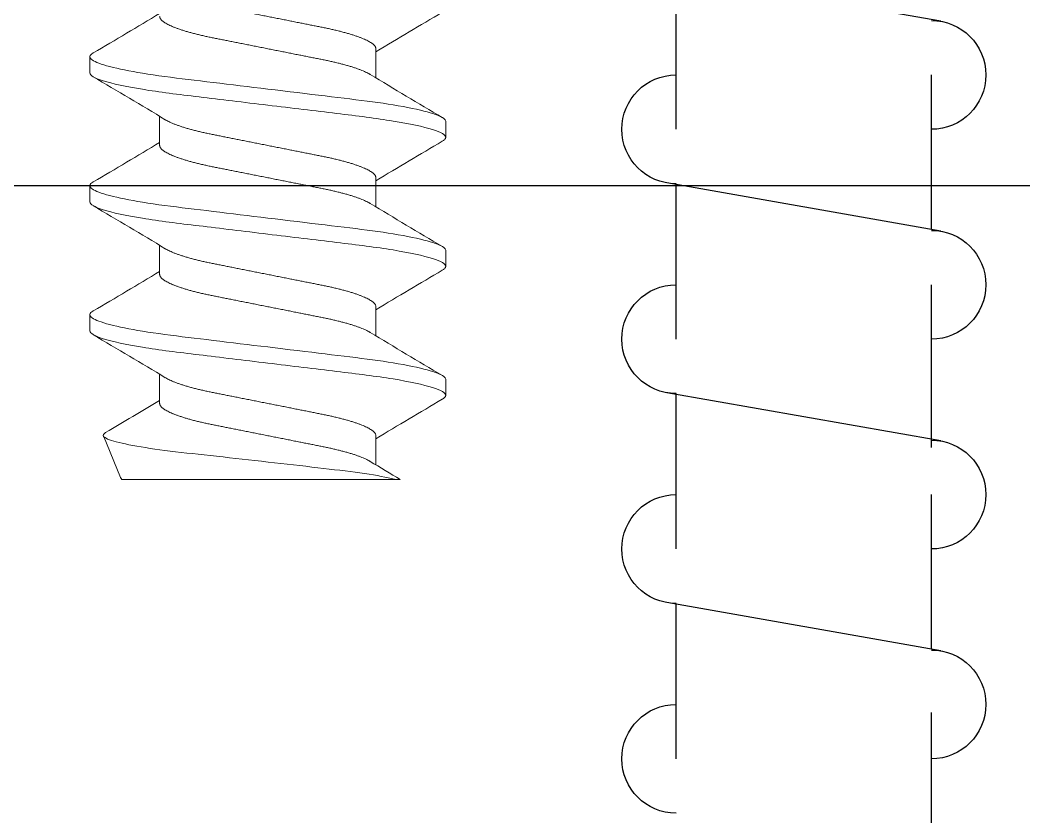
# Model space of a CAD drawing. Extents: x -26 to 91, y -47 to 75.
# Drawn here: x 14.3241 to 14.7134, y 66.5824 to 66.8913 of the extents above; entities that cross this region are included whole.
import ezdxf

# ---------------------------------------------------------------- set-up
doc = ezdxf.new("R2010")
doc.units = 0
doc.header["$MEASUREMENT"] = 0
doc.layers.get('0').update_dxf_attribs({"linetype": 'CONTINUOUS'})
doc.layers.add('Ballons', color=7, linetype='CONTINUOUS')
doc.layers.add('FRAME', color=1, linetype='CONTINUOUS')

# ---------------------------------------------------------------- blocks, each defined once
blk = doc.blocks.new('3802 1 INCH SCREW ON STOP')
at = {"color": 7, "linetype": 'Continuous'}
for p, q in [((1.69912, 0.72459), (1.80543, 0.7433)), ((1.80177, 0.68273), (1.80177, 0.74299)), ((1.70278, 0.64389), (1.70278, 0.70382)), ((1.69912, 0.64324), (1.80543, 0.66196)), ((1.80177, 0.60138), (1.80177, 0.66164)), ((1.70278, 0.56254), (1.70278, 0.62247)), ((1.70278, 0.55936), (1.70278, 0.61929)), ((1.69912, 0.5619), (1.80543, 0.58061)), ((1.80177, 0.52004), (1.80177, 0.58029)), ((1.70278, 0.4812), (1.70278, 0.54113)), ((1.69912, 0.48055), (1.80543, 0.49927)), ((1.80177, 0.43869), (1.80177, 0.49895)), ((1.70278, 0.39667), (1.70278, 0.4566))]:
    blk.add_line(p, q, dxfattribs=at)
for centre, start, end in [((1.70278, 0.70382), 90, 270), ((1.80177, 0.68273), 270, 90), ((1.80177, 0.68273), 270, 90), ((1.70278, 0.62247), 90, 270), ((1.80177, 0.60138), 270, 90), ((1.80177, 0.60138), 270, 90), ((1.70278, 0.54113), 90, 270), ((1.80177, 0.52004), 270, 90), ((1.70278, 0.45978), 90, 270), ((1.80177, 0.43869), 270, 90), ((1.80177, 0.43869), 270, 90)]:
    blk.add_arc(centre, 0.02109, start, end, dxfattribs=at)
blk = doc.blocks.new('no 6 500')
at = {"color": 7, "linetype": 'Continuous', "lineweight": 15}
for p, q in [((56.73842, 21.47031), (56.73217, 21.47031)), ((56.78842, 21.47031), (56.78217, 21.47031)), ((56.83842, 21.47031), (56.83217, 21.47031)), ((56.89531, 21.4584), (56.87916, 21.46508)), ((56.89605, 21.45809), (56.89605, 21.34991)), ((56.76655, 21.44325), (56.75524, 21.44325)), ((56.81655, 21.44325), (56.80524, 21.44325)), ((56.86655, 21.44325), (56.85524, 21.44325)), ((56.72905, 21.35937), (56.74036, 21.35937)), ((56.77905, 21.35937), (56.79036, 21.35937)), ((56.82905, 21.35937), (56.84036, 21.35937)), ((56.87905, 21.35937), (56.89036, 21.35937)), ((56.75717, 21.33231), (56.76342, 21.33231)), ((56.80717, 21.33231), (56.81342, 21.33231)), ((56.85717, 21.33231), (56.86342, 21.33231))]:
    blk.add_line(p, q, dxfattribs=at)
at = {"color": 7, "linetype": 'Continuous', "lineweight": 15, "flags": 128}
for points in [[(56.73069, 21.46899), (56.73077, 21.46912), (56.73107, 21.46956), (56.73135, 21.46989), (56.73164, 21.47013), (56.73191, 21.47026), (56.73217, 21.47031), (56.73246, 21.47026), (56.73276, 21.47009), (56.73306, 21.46982), (56.73338, 21.46943), (56.7337, 21.46893), (56.73402, 21.46831), (56.73434, 21.46761), (56.73465, 21.46681), (56.73498, 21.46591), (56.7353, 21.46491), (56.73563, 21.4638), (56.73596, 21.46259), (56.73629, 21.46129), (56.73662, 21.45989), (56.73695, 21.4584), (56.73727, 21.45683), (56.73759, 21.4552), (56.73791, 21.45349), (56.73823, 21.45172), (56.73854, 21.44988), (56.73886, 21.44782), (56.73919, 21.4457), (56.7395, 21.44352), (56.73981, 21.44128), (56.74011, 21.43901), (56.7404, 21.43669), (56.74067, 21.43447), (56.74095, 21.43219), (56.74123, 21.42985), (56.74152, 21.42744), (56.74182, 21.42498), (56.74212, 21.42246), (56.74243, 21.4199), (56.74274, 21.4173), (56.74306, 21.41465), (56.74339, 21.41198), (56.74371, 21.40934), (56.74403, 21.40667), (56.74435, 21.40399), (56.74467, 21.40131), (56.74502, 21.39841), (56.74537, 21.39552), (56.74572, 21.39265), (56.74607, 21.3898), (56.74641, 21.38697), (56.74674, 21.38419), (56.74706, 21.3816), (56.74736, 21.37906), (56.74766, 21.37657), (56.74796, 21.37413), (56.74825, 21.37175), (56.74853, 21.36943), (56.7488, 21.36717), (56.74907, 21.36497), (56.74934, 21.36281), (56.74963, 21.36067), (56.74992, 21.35862), (56.75021, 21.35661), (56.75051, 21.35465), (56.75081, 21.35274), (56.75115, 21.35076), (56.75149, 21.34885), (56.75183, 21.34702), (56.75218, 21.34529), (56.75253, 21.34365), (56.75288, 21.34211), (56.75321, 21.34075), (56.75354, 21.33949), (56.75386, 21.33833), (56.75419, 21.33726), (56.75451, 21.3363), (56.75483, 21.33545), (56.75515, 21.33469), (56.75546, 21.33405), (56.75577, 21.3335), (56.75607, 21.33306), (56.75635, 21.33273), (56.75664, 21.3325), (56.75691, 21.33236), (56.75717, 21.33231), (56.75717, 21.33231)], [(56.78069, 21.46899), (56.78077, 21.46912), (56.78107, 21.46956), (56.78135, 21.46989), (56.78164, 21.47013), (56.78191, 21.47026), (56.78217, 21.47031), (56.78246, 21.47026), (56.78276, 21.47009), (56.78306, 21.46982), (56.78338, 21.46943), (56.7837, 21.46893), (56.78402, 21.46831), (56.78434, 21.46761), (56.78465, 21.46681), (56.78498, 21.46591), (56.7853, 21.46491), (56.78563, 21.4638), (56.78596, 21.46259), (56.78629, 21.46129), (56.78662, 21.45989), (56.78695, 21.4584), (56.78727, 21.45683), (56.78759, 21.4552), (56.78791, 21.45349), (56.78823, 21.45172), (56.78854, 21.44988), (56.78886, 21.44782), (56.78919, 21.4457), (56.7895, 21.44352), (56.78981, 21.44128), (56.79011, 21.43901), (56.7904, 21.43669), (56.79067, 21.43447), (56.79095, 21.43219), (56.79123, 21.42985), (56.79152, 21.42744), (56.79182, 21.42498), (56.79212, 21.42246), (56.79243, 21.4199), (56.79274, 21.4173), (56.79306, 21.41465), (56.79339, 21.41198), (56.79371, 21.40934), (56.79403, 21.40667), (56.79435, 21.40399), (56.79467, 21.40131), (56.79502, 21.39841), (56.79537, 21.39552), (56.79572, 21.39265), (56.79607, 21.3898), (56.79641, 21.38697), (56.79674, 21.38419), (56.79706, 21.3816), (56.79736, 21.37906), (56.79766, 21.37657), (56.79796, 21.37413), (56.79825, 21.37175), (56.79853, 21.36943), (56.7988, 21.36717), (56.79907, 21.36497), (56.79934, 21.36281), (56.79963, 21.36067), (56.79992, 21.35862), (56.80021, 21.35661), (56.80051, 21.35465), (56.80081, 21.35274), (56.80115, 21.35076), (56.80149, 21.34885), (56.80183, 21.34702), (56.80218, 21.34529), (56.80253, 21.34365), (56.80288, 21.34211), (56.80321, 21.34075), (56.80354, 21.33949), (56.80386, 21.33833), (56.80419, 21.33726), (56.80451, 21.3363), (56.80483, 21.33545), (56.80515, 21.33469), (56.80546, 21.33405), (56.80577, 21.3335), (56.80607, 21.33306), (56.80635, 21.33273), (56.80664, 21.3325), (56.80691, 21.33236), (56.80717, 21.33231), (56.80717, 21.33231)], [(56.83069, 21.46899), (56.83077, 21.46912), (56.83107, 21.46956), (56.83135, 21.46989), (56.83164, 21.47013), (56.83191, 21.47026), (56.83217, 21.47031), (56.83246, 21.47026), (56.83276, 21.47009), (56.83306, 21.46982), (56.83338, 21.46943), (56.8337, 21.46893), (56.83402, 21.46831), (56.83434, 21.46761), (56.83465, 21.46681), (56.83498, 21.46591), (56.8353, 21.46491), (56.83563, 21.4638), (56.83596, 21.46259), (56.83629, 21.46129), (56.83662, 21.45989), (56.83695, 21.4584), (56.83727, 21.45683), (56.83759, 21.4552), (56.83791, 21.45349), (56.83823, 21.45172), (56.83854, 21.44988), (56.83886, 21.44782), (56.83919, 21.4457), (56.8395, 21.44352), (56.83981, 21.44128), (56.84011, 21.43901), (56.8404, 21.43669), (56.84067, 21.43447), (56.84095, 21.43219), (56.84123, 21.42985), (56.84152, 21.42744), (56.84182, 21.42498), (56.84212, 21.42246), (56.84243, 21.4199), (56.84274, 21.4173), (56.84306, 21.41465), (56.84339, 21.41198), (56.84371, 21.40934), (56.84403, 21.40667), (56.84435, 21.40399), (56.84467, 21.40131), (56.84502, 21.39841), (56.84537, 21.39552), (56.84572, 21.39265), (56.84607, 21.3898), (56.84641, 21.38697), (56.84674, 21.38419), (56.84706, 21.3816), (56.84736, 21.37906), (56.84766, 21.37657), (56.84796, 21.37413), (56.84825, 21.37175), (56.84853, 21.36943), (56.8488, 21.36717), (56.84907, 21.36497), (56.84934, 21.36281), (56.84963, 21.36067), (56.84992, 21.35862), (56.85021, 21.35661), (56.85051, 21.35465), (56.85081, 21.35274), (56.85115, 21.35076), (56.85149, 21.34885), (56.85183, 21.34702), (56.85218, 21.34529), (56.85253, 21.34365), (56.85288, 21.34211), (56.85321, 21.34075), (56.85354, 21.33949), (56.85386, 21.33833), (56.85419, 21.33726), (56.85451, 21.3363), (56.85483, 21.33545), (56.85515, 21.33469), (56.85546, 21.33405), (56.85577, 21.3335), (56.85607, 21.33306), (56.85635, 21.33273), (56.85664, 21.3325), (56.85691, 21.33236), (56.85717, 21.33231), (56.85717, 21.33231)], [(56.89605, 21.35182), (56.89595, 21.35218), (56.89567, 21.35334), (56.89538, 21.3546), (56.89509, 21.35596), (56.89482, 21.35734), (56.89454, 21.35881), (56.89427, 21.36037), (56.89401, 21.362), (56.89374, 21.36374), (56.89347, 21.36555), (56.89321, 21.36745), (56.89295, 21.36941), (56.89271, 21.37135), (56.89247, 21.37336), (56.89223, 21.37542), (56.89198, 21.37753), (56.89172, 21.37972), (56.89146, 21.38196), (56.8912, 21.38425), (56.89093, 21.38657), (56.89066, 21.38893), (56.89038, 21.39132), (56.8901, 21.39374), (56.88983, 21.39619), (56.88954, 21.3987), (56.88926, 21.40122), (56.88897, 21.40376), (56.88868, 21.40631), (56.88841, 21.40878), (56.88813, 21.41125), (56.88786, 21.41373), (56.88759, 21.41618), (56.88731, 21.41867), (56.88704, 21.42114), (56.88677, 21.42358), (56.88651, 21.426), (56.88626, 21.42829), (56.88602, 21.43053), (56.88578, 21.43275), (56.88554, 21.43492), (56.88528, 21.43707), (56.88503, 21.43917), (56.88476, 21.44123), (56.8845, 21.44321), (56.88423, 21.44512), (56.88396, 21.44696), (56.88369, 21.44874), (56.88341, 21.45044), (56.88313, 21.45209), (56.88284, 21.45365), (56.88256, 21.45514), (56.88227, 21.45653), (56.882, 21.45779), (56.88172, 21.45897), (56.88144, 21.46005), (56.88117, 21.46103), (56.88089, 21.46193), (56.88062, 21.46272), (56.88034, 21.46341), (56.88007, 21.46398), (56.87982, 21.46442), (56.87957, 21.46476), (56.87933, 21.46499), (56.87909, 21.46511), (56.87884, 21.46512), (56.87858, 21.46503), (56.87833, 21.46482), (56.87806, 21.4645), (56.87787, 21.46419)], [(56.8953, 21.45839), (56.89567, 21.4582), (56.89605, 21.45791)]]:
    blk.add_lwpolyline(points, dxfattribs=at)
at = {"color": 7, "linetype": 'Continuous', "lineweight": 15}
for centre, radius, start, end in [((54.69127, 22.66592), 2.36471, 328.86553, 329.59164), ((58.6869, 22.61127), 2.25734, 210.3994, 211.22543), ((54.74111, 22.66602), 2.36491, 328.86559, 329.59164), ((58.737, 22.61132), 2.25745, 210.39942, 211.2254), ((54.79111, 22.66602), 2.36491, 328.86559, 329.59164), ((58.78734, 22.61153), 2.25785, 210.39949, 211.22533), ((55.02078, 22.55834), 2.15544, 328.84615, 329.49452), ((54.80848, 20.19123), 2.25759, 30.39934, 31.22538), ((54.85864, 20.19132), 2.2574, 30.39928, 31.22538), ((54.90864, 20.19132), 2.2574, 30.39928, 31.22538), ((55.48396, 20.50714), 1.64446, 30.83005, 31.30443), ((58.75425, 20.13675), 2.36462, 148.86552, 149.59176), ((58.80367, 20.1371), 2.36394, 148.86541, 149.59186), ((58.85367, 20.1371), 2.36394, 148.86541, 149.59186), ((58.90367, 20.1371), 2.36394, 148.86541, 149.59186)]:
    blk.add_arc(centre, radius, start, end, dxfattribs=at)
for points, knots in [([(56.73842, 21.47031), (56.73933, 21.47031), (56.74038, 21.46863), (56.74258, 21.46164), (56.74373, 21.45633), (56.74531, 21.44665), (56.74582, 21.44315), (56.74677, 21.43586), (56.74721, 21.43206), (56.7487, 21.41977), (56.74981, 21.41055), (56.75204, 21.39207), (56.75315, 21.38285), (56.75464, 21.37056), (56.75508, 21.36677), (56.75603, 21.35947), (56.75654, 21.35597), (56.75812, 21.34629), (56.75927, 21.34098), (56.76147, 21.33399), (56.76252, 21.33231), (56.76342, 21.33231)], [0, 0, 0, 0, 0.125, 0.125, 0.25, 0.25, 0.3125, 0.3125, 0.375, 0.375, 0.5, 0.5, 0.625, 0.625, 0.6875, 0.6875, 0.75, 0.75, 0.875, 0.875, 1, 1, 1, 1]), ([(56.78842, 21.47031), (56.78933, 21.47031), (56.79038, 21.46863), (56.79258, 21.46164), (56.79373, 21.45633), (56.79531, 21.44665), (56.79582, 21.44315), (56.79677, 21.43586), (56.79721, 21.43206), (56.7987, 21.41977), (56.79981, 21.41055), (56.80204, 21.39207), (56.80315, 21.38285), (56.80464, 21.37056), (56.80508, 21.36677), (56.80603, 21.35947), (56.80654, 21.35597), (56.80812, 21.34629), (56.80927, 21.34098), (56.81147, 21.33399), (56.81252, 21.33231), (56.81342, 21.33231)], [0, 0, 0, 0, 0.125, 0.125, 0.25, 0.25, 0.3125, 0.3125, 0.375, 0.375, 0.5, 0.5, 0.625, 0.625, 0.6875, 0.6875, 0.75, 0.75, 0.875, 0.875, 1, 1, 1, 1]), ([(56.83842, 21.47031), (56.83933, 21.47031), (56.84038, 21.46863), (56.84258, 21.46164), (56.84373, 21.45633), (56.84531, 21.44665), (56.84582, 21.44315), (56.84677, 21.43586), (56.84721, 21.43206), (56.8487, 21.41977), (56.84981, 21.41055), (56.85204, 21.39207), (56.85315, 21.38285), (56.85464, 21.37056), (56.85508, 21.36677), (56.85603, 21.35947), (56.85654, 21.35597), (56.85812, 21.34629), (56.85927, 21.34098), (56.86147, 21.33399), (56.86252, 21.33231), (56.86342, 21.33231)], [0, 0, 0, 0, 0.125, 0.125, 0.25, 0.25, 0.3125, 0.3125, 0.375, 0.375, 0.5, 0.5, 0.625, 0.625, 0.6875, 0.6875, 0.75, 0.75, 0.875, 0.875, 1, 1, 1, 1]), ([(56.71655, 21.44325), (56.71666, 21.44324), (56.7169, 21.44322), (56.71726, 21.44307), (56.71763, 21.44283), (56.71801, 21.44249), (56.7184, 21.44205), (56.71879, 21.44151), (56.71919, 21.44087), (56.71959, 21.44014), (56.72001, 21.4393), (56.72042, 21.43836), (56.72084, 21.43732), (56.72126, 21.43619), (56.72168, 21.43497), (56.7221, 21.43367), (56.72251, 21.43229), (56.72291, 21.43085), (56.7233, 21.42934), (56.72369, 21.42778), (56.72406, 21.42617), (56.72443, 21.42452), (56.72477, 21.42284), (56.72511, 21.42112), (56.72546, 21.41937), (56.72582, 21.41756), (56.72619, 21.41568), (56.72658, 21.41374), (56.72698, 21.41174), (56.72738, 21.4097), (56.72779, 21.40763), (56.72821, 21.40554), (56.72863, 21.40343), (56.72905, 21.40131), (56.72947, 21.3992), (56.72989, 21.39709), (56.7303, 21.395), (56.73071, 21.39294), (56.73112, 21.39092), (56.73151, 21.38894), (56.73189, 21.38703), (56.73226, 21.38516), (56.73262, 21.38333), (56.73298, 21.38155), (56.73332, 21.37981), (56.73367, 21.37812), (56.73403, 21.37646), (56.73441, 21.37485), (56.7348, 21.37329), (56.73519, 21.37178), (56.73559, 21.37033), (56.736, 21.36896), (56.73641, 21.36766), (56.73683, 21.36644), (56.73725, 21.36532), (56.73766, 21.36429), (56.73808, 21.36336), (56.73848, 21.36253), (56.7388, 21.36194), (56.73898, 21.36166), (56.73902, 21.36159)], [0, 0, 0, 0, 0.016759, 0.033724, 0.050881, 0.068209, 0.08569, 0.102987, 0.120391, 0.13788, 0.155431, 0.173382, 0.19135, 0.20931, 0.227238, 0.24511, 0.262902, 0.28059, 0.298115, 0.315494, 0.332706, 0.349734, 0.366559, 0.382971, 0.399567, 0.416351, 0.433309, 0.450771, 0.468375, 0.486097, 0.503915, 0.521807, 0.539748, 0.557713, 0.575639, 0.59354, 0.611393, 0.629174, 0.646858, 0.664112, 0.681232, 0.698198, 0.714992, 0.731934, 0.748684, 0.765544, 0.782607, 0.799856, 0.817272, 0.834835, 0.852485, 0.870238, 0.88807, 0.905959, 0.92388, 0.941489, 0.959082, 0.976636, 0.994128, 1, 1, 1, 1]), ([(56.76655, 21.44325), (56.76666, 21.44324), (56.7669, 21.44322), (56.76726, 21.44307), (56.76763, 21.44283), (56.76801, 21.44249), (56.7684, 21.44205), (56.76879, 21.44151), (56.76919, 21.44087), (56.76959, 21.44014), (56.77001, 21.4393), (56.77042, 21.43836), (56.77084, 21.43732), (56.77126, 21.43619), (56.77168, 21.43497), (56.7721, 21.43367), (56.77251, 21.43229), (56.77291, 21.43085), (56.7733, 21.42934), (56.77369, 21.42778), (56.77406, 21.42617), (56.77443, 21.42452), (56.77477, 21.42284), (56.77511, 21.42112), (56.77546, 21.41937), (56.77582, 21.41756), (56.77619, 21.41568), (56.77658, 21.41374), (56.77698, 21.41174), (56.77738, 21.4097), (56.77779, 21.40763), (56.77821, 21.40554), (56.77863, 21.40343), (56.77905, 21.40131), (56.77947, 21.3992), (56.77989, 21.39709), (56.7803, 21.395), (56.78071, 21.39294), (56.78112, 21.39092), (56.78151, 21.38894), (56.78189, 21.38703), (56.78226, 21.38516), (56.78262, 21.38333), (56.78298, 21.38155), (56.78332, 21.37981), (56.78367, 21.37812), (56.78403, 21.37646), (56.78441, 21.37485), (56.7848, 21.37329), (56.78519, 21.37178), (56.78559, 21.37033), (56.786, 21.36896), (56.78641, 21.36766), (56.78683, 21.36644), (56.78725, 21.36532), (56.78766, 21.36429), (56.78808, 21.36336), (56.78848, 21.36253), (56.7888, 21.36194), (56.78898, 21.36166), (56.78902, 21.36159)], [0, 0, 0, 0, 0.0167585, 0.0337243, 0.0508805, 0.0682089, 0.0856898, 0.1029871, 0.1203908, 0.1378796, 0.155431, 0.1733816, 0.1913495, 0.2093099, 0.2272381, 0.2451101, 0.2629019, 0.2805903, 0.298115, 0.3154936, 0.332706, 0.3497336, 0.3665591, 0.3829713, 0.3995665, 0.4163512, 0.4333087, 0.4507714, 0.4683746, 0.4860968, 0.5039154, 0.5218069, 0.5397475, 0.5577127, 0.5756388, 0.5935404, 0.6113932, 0.6291736, 0.6468581, 0.6641121, 0.6812316, 0.6981976, 0.7149917, 0.7319339, 0.7486836, 0.7655438, 0.7826072, 0.7998562, 0.8172722, 0.8348351, 0.8524849, 0.8702375, 0.8880702, 0.905959, 0.92388, 0.9414887, 0.9590816, 0.9766357, 0.9941282, 1, 1, 1, 1]), ([(56.81655, 21.44325), (56.81666, 21.44324), (56.8169, 21.44322), (56.81726, 21.44307), (56.81763, 21.44283), (56.81801, 21.44249), (56.8184, 21.44205), (56.81879, 21.44151), (56.81919, 21.44087), (56.81959, 21.44014), (56.82001, 21.4393), (56.82042, 21.43836), (56.82084, 21.43732), (56.82126, 21.43619), (56.82168, 21.43497), (56.8221, 21.43367), (56.82251, 21.43229), (56.82291, 21.43085), (56.8233, 21.42934), (56.82369, 21.42778), (56.82406, 21.42617), (56.82443, 21.42452), (56.82477, 21.42284), (56.82511, 21.42112), (56.82546, 21.41937), (56.82582, 21.41756), (56.82619, 21.41568), (56.82658, 21.41374), (56.82698, 21.41174), (56.82738, 21.4097), (56.82779, 21.40763), (56.82821, 21.40554), (56.82863, 21.40343), (56.82905, 21.40131), (56.82947, 21.3992), (56.82989, 21.39709), (56.8303, 21.395), (56.83071, 21.39294), (56.83112, 21.39092), (56.83151, 21.38894), (56.83189, 21.38703), (56.83226, 21.38516), (56.83262, 21.38333), (56.83298, 21.38155), (56.83332, 21.37981), (56.83367, 21.37812), (56.83403, 21.37646), (56.83441, 21.37485), (56.8348, 21.37329), (56.83519, 21.37178), (56.83559, 21.37033), (56.836, 21.36896), (56.83641, 21.36766), (56.83683, 21.36644), (56.83725, 21.36532), (56.83766, 21.36429), (56.83808, 21.36336), (56.83848, 21.36253), (56.8388, 21.36194), (56.83898, 21.36166), (56.83902, 21.36159)], [0, 0, 0, 0, 0.016758, 0.033724, 0.050881, 0.068209, 0.08569, 0.102987, 0.120391, 0.13788, 0.155431, 0.173382, 0.191349, 0.20931, 0.227238, 0.24511, 0.262902, 0.28059, 0.298115, 0.315494, 0.332706, 0.349734, 0.366559, 0.382971, 0.399567, 0.416351, 0.433309, 0.450771, 0.468375, 0.486097, 0.503915, 0.521807, 0.539748, 0.557713, 0.575639, 0.59354, 0.611393, 0.629174, 0.646858, 0.664112, 0.681232, 0.698198, 0.714992, 0.731934, 0.748684, 0.765544, 0.782607, 0.799856, 0.817272, 0.834835, 0.852485, 0.870238, 0.88807, 0.905959, 0.92388, 0.941489, 0.959082, 0.976636, 0.994128, 1, 1, 1, 1]), ([(56.86655, 21.44325), (56.86666, 21.44324), (56.8669, 21.44322), (56.86726, 21.44307), (56.86763, 21.44283), (56.86801, 21.44249), (56.8684, 21.44205), (56.86879, 21.44151), (56.86919, 21.44087), (56.86959, 21.44014), (56.87001, 21.4393), (56.87042, 21.43836), (56.87084, 21.43732), (56.87126, 21.43619), (56.87168, 21.43497), (56.8721, 21.43367), (56.87251, 21.43229), (56.87291, 21.43085), (56.8733, 21.42934), (56.87369, 21.42778), (56.87406, 21.42617), (56.87443, 21.42452), (56.87477, 21.42284), (56.87511, 21.42112), (56.87546, 21.41937), (56.87582, 21.41756), (56.87619, 21.41568), (56.87658, 21.41374), (56.87698, 21.41174), (56.87738, 21.4097), (56.87779, 21.40763), (56.87821, 21.40554), (56.87863, 21.40343), (56.87905, 21.40131), (56.87947, 21.3992), (56.87989, 21.39709), (56.8803, 21.395), (56.88071, 21.39294), (56.88112, 21.39092), (56.88151, 21.38894), (56.88189, 21.38703), (56.88226, 21.38516), (56.88262, 21.38333), (56.88298, 21.38155), (56.88332, 21.37981), (56.88367, 21.37812), (56.88403, 21.37646), (56.88441, 21.37485), (56.8848, 21.37329), (56.88519, 21.37178), (56.88559, 21.37033), (56.886, 21.36896), (56.88641, 21.36766), (56.88683, 21.36644), (56.88725, 21.36532), (56.88766, 21.36429), (56.88808, 21.36336), (56.88848, 21.36253), (56.8888, 21.36194), (56.88898, 21.36166), (56.88902, 21.36159)], [0, 0, 0, 0, 0.016758, 0.033724, 0.050881, 0.068209, 0.08569, 0.102987, 0.120391, 0.13788, 0.155431, 0.173382, 0.191349, 0.20931, 0.227238, 0.24511, 0.262902, 0.28059, 0.298115, 0.315494, 0.332706, 0.349734, 0.366559, 0.382971, 0.399567, 0.416351, 0.433309, 0.450771, 0.468375, 0.486097, 0.503915, 0.521807, 0.539748, 0.557713, 0.575639, 0.59354, 0.611393, 0.629174, 0.646858, 0.664112, 0.681232, 0.698198, 0.714992, 0.731934, 0.748684, 0.765544, 0.782607, 0.799856, 0.817272, 0.834835, 0.852485, 0.870238, 0.88807, 0.905959, 0.92388, 0.941489, 0.959082, 0.976636, 0.994128, 1, 1, 1, 1]), ([(56.70658, 21.44104), (56.70661, 21.44098), (56.70679, 21.44071), (56.70709, 21.44013), (56.70751, 21.4393), (56.70792, 21.43836), (56.70834, 21.43732), (56.70876, 21.43619), (56.70918, 21.43497), (56.7096, 21.43367), (56.71001, 21.43229), (56.71041, 21.43085), (56.7108, 21.42934), (56.71119, 21.42778), (56.71156, 21.42617), (56.71193, 21.42452), (56.71227, 21.42284), (56.71261, 21.42112), (56.71296, 21.41937), (56.71332, 21.41756), (56.71369, 21.41568), (56.71408, 21.41374), (56.71448, 21.41174), (56.71488, 21.4097), (56.71529, 21.40763), (56.71571, 21.40554), (56.71613, 21.40343), (56.71655, 21.40131), (56.71697, 21.3992), (56.71739, 21.39709), (56.7178, 21.395), (56.71821, 21.39294), (56.71862, 21.39092), (56.71901, 21.38894), (56.71939, 21.38703), (56.71976, 21.38516), (56.72012, 21.38333), (56.72048, 21.38155), (56.72082, 21.37981), (56.72117, 21.37812), (56.72153, 21.37646), (56.72191, 21.37485), (56.7223, 21.37329), (56.72269, 21.37178), (56.72309, 21.37033), (56.7235, 21.36896), (56.72391, 21.36766), (56.72433, 21.36644), (56.72475, 21.36532), (56.72516, 21.36429), (56.72558, 21.36336), (56.72598, 21.36253), (56.72639, 21.36178), (56.7268, 21.36113), (56.7272, 21.36058), (56.72759, 21.36014), (56.72797, 21.35979), (56.72834, 21.35955), (56.7287, 21.3594), (56.72893, 21.35938), (56.72905, 21.35937)], [0, 0, 0, 0, 0.004966, 0.022455, 0.040006, 0.057957, 0.075925, 0.093885, 0.111813, 0.129685, 0.147477, 0.165166, 0.18269, 0.200069, 0.217281, 0.234309, 0.251134, 0.267546, 0.284142, 0.300926, 0.317884, 0.335347, 0.35295, 0.370672, 0.38849, 0.406382, 0.424323, 0.442288, 0.460214, 0.478115, 0.495968, 0.513749, 0.531433, 0.548687, 0.565807, 0.582772, 0.599567, 0.616509, 0.633259, 0.650119, 0.667182, 0.684431, 0.701847, 0.71941, 0.73706, 0.754812, 0.772645, 0.790534, 0.808455, 0.826063, 0.843656, 0.86121, 0.878703, 0.896466, 0.914118, 0.931639, 0.949006, 0.966201, 0.983205, 1, 1, 1, 1]), ([(56.75658, 21.44104), (56.75661, 21.44098), (56.75679, 21.44071), (56.75709, 21.44013), (56.75751, 21.4393), (56.75792, 21.43836), (56.75834, 21.43732), (56.75876, 21.43619), (56.75918, 21.43497), (56.7596, 21.43367), (56.76001, 21.43229), (56.76041, 21.43085), (56.7608, 21.42934), (56.76119, 21.42778), (56.76156, 21.42617), (56.76193, 21.42452), (56.76227, 21.42284), (56.76261, 21.42112), (56.76296, 21.41937), (56.76332, 21.41756), (56.76369, 21.41568), (56.76408, 21.41374), (56.76448, 21.41174), (56.76488, 21.4097), (56.76529, 21.40763), (56.76571, 21.40554), (56.76613, 21.40343), (56.76655, 21.40131), (56.76697, 21.3992), (56.76739, 21.39709), (56.7678, 21.395), (56.76821, 21.39294), (56.76862, 21.39092), (56.76901, 21.38894), (56.76939, 21.38703), (56.76976, 21.38516), (56.77012, 21.38333), (56.77048, 21.38155), (56.77082, 21.37981), (56.77117, 21.37812), (56.77153, 21.37646), (56.77191, 21.37485), (56.7723, 21.37329), (56.77269, 21.37178), (56.77309, 21.37033), (56.7735, 21.36896), (56.77391, 21.36766), (56.77433, 21.36644), (56.77475, 21.36532), (56.77516, 21.36429), (56.77558, 21.36336), (56.77598, 21.36253), (56.77639, 21.36178), (56.7768, 21.36113), (56.7772, 21.36058), (56.77759, 21.36014), (56.77797, 21.35979), (56.77834, 21.35955), (56.7787, 21.3594), (56.77893, 21.35938), (56.77905, 21.35937)], [0, 0, 0, 0, 0.004966, 0.022455, 0.040006, 0.057957, 0.075925, 0.093885, 0.111813, 0.129685, 0.147477, 0.165166, 0.18269, 0.200069, 0.217281, 0.234309, 0.251134, 0.267546, 0.284142, 0.300926, 0.317884, 0.335347, 0.35295, 0.370672, 0.38849, 0.406382, 0.424323, 0.442288, 0.460214, 0.478115, 0.495968, 0.513749, 0.531433, 0.548687, 0.565807, 0.582772, 0.599567, 0.616509, 0.633258, 0.650119, 0.667182, 0.684431, 0.701847, 0.71941, 0.73706, 0.754812, 0.772645, 0.790534, 0.808455, 0.826063, 0.843656, 0.86121, 0.878703, 0.896466, 0.914118, 0.931639, 0.949006, 0.966201, 0.983205, 1, 1, 1, 1]), ([(56.80658, 21.44104), (56.80661, 21.44098), (56.80679, 21.44071), (56.80709, 21.44013), (56.80751, 21.4393), (56.80792, 21.43836), (56.80834, 21.43732), (56.80876, 21.43619), (56.80918, 21.43497), (56.8096, 21.43367), (56.81001, 21.43229), (56.81041, 21.43085), (56.8108, 21.42934), (56.81119, 21.42778), (56.81156, 21.42617), (56.81193, 21.42452), (56.81227, 21.42284), (56.81261, 21.42112), (56.81296, 21.41937), (56.81332, 21.41756), (56.81369, 21.41568), (56.81408, 21.41374), (56.81448, 21.41174), (56.81488, 21.4097), (56.81529, 21.40763), (56.81571, 21.40554), (56.81613, 21.40343), (56.81655, 21.40131), (56.81697, 21.3992), (56.81739, 21.39709), (56.8178, 21.395), (56.81821, 21.39294), (56.81862, 21.39092), (56.81901, 21.38894), (56.81939, 21.38703), (56.81976, 21.38516), (56.82012, 21.38333), (56.82048, 21.38155), (56.82082, 21.37981), (56.82117, 21.37812), (56.82153, 21.37646), (56.82191, 21.37485), (56.8223, 21.37329), (56.82269, 21.37178), (56.82309, 21.37033), (56.8235, 21.36896), (56.82391, 21.36766), (56.82433, 21.36644), (56.82475, 21.36532), (56.82516, 21.36429), (56.82558, 21.36336), (56.82598, 21.36253), (56.82639, 21.36178), (56.8268, 21.36113), (56.8272, 21.36058), (56.82759, 21.36014), (56.82797, 21.35979), (56.82834, 21.35955), (56.8287, 21.3594), (56.82893, 21.35938), (56.82905, 21.35937)], [0, 0, 0, 0, 0.004966, 0.022455, 0.040006, 0.057957, 0.075925, 0.093885, 0.111814, 0.129685, 0.147477, 0.165166, 0.18269, 0.200069, 0.217281, 0.234309, 0.251134, 0.267547, 0.284142, 0.300926, 0.317884, 0.335347, 0.35295, 0.370672, 0.38849, 0.406382, 0.424323, 0.442288, 0.460214, 0.478115, 0.495968, 0.513749, 0.531433, 0.548687, 0.565807, 0.582772, 0.599567, 0.616509, 0.633258, 0.650119, 0.667182, 0.684431, 0.701847, 0.71941, 0.73706, 0.754812, 0.772645, 0.790534, 0.808455, 0.826063, 0.843656, 0.86121, 0.878703, 0.896466, 0.914118, 0.931639, 0.949006, 0.966201, 0.983205, 1, 1, 1, 1]), ([(56.85658, 21.44104), (56.85661, 21.44098), (56.85679, 21.44071), (56.85709, 21.44013), (56.85751, 21.4393), (56.85792, 21.43836), (56.85834, 21.43732), (56.85876, 21.43619), (56.85918, 21.43497), (56.8596, 21.43367), (56.86001, 21.43229), (56.86041, 21.43085), (56.8608, 21.42934), (56.86119, 21.42778), (56.86156, 21.42617), (56.86193, 21.42452), (56.86227, 21.42284), (56.86261, 21.42112), (56.86296, 21.41937), (56.86332, 21.41756), (56.86369, 21.41568), (56.86408, 21.41374), (56.86448, 21.41174), (56.86488, 21.4097), (56.86529, 21.40763), (56.86571, 21.40554), (56.86613, 21.40343), (56.86655, 21.40131), (56.86697, 21.3992), (56.86739, 21.39709), (56.8678, 21.395), (56.86821, 21.39294), (56.86862, 21.39092), (56.86901, 21.38894), (56.86939, 21.38703), (56.86976, 21.38516), (56.87012, 21.38333), (56.87048, 21.38155), (56.87082, 21.37981), (56.87117, 21.37812), (56.87153, 21.37646), (56.87191, 21.37485), (56.8723, 21.37329), (56.87269, 21.37178), (56.87309, 21.37033), (56.8735, 21.36896), (56.87391, 21.36766), (56.87433, 21.36644), (56.87475, 21.36532), (56.87516, 21.36429), (56.87558, 21.36336), (56.87598, 21.36253), (56.87639, 21.36178), (56.8768, 21.36113), (56.8772, 21.36058), (56.87759, 21.36014), (56.87797, 21.35979), (56.87834, 21.35955), (56.8787, 21.3594), (56.87893, 21.35938), (56.87905, 21.35937)], [0, 0, 0, 0, 0.0049663, 0.022455, 0.0400064, 0.057957, 0.0759249, 0.0938852, 0.1118135, 0.1296854, 0.1474772, 0.1651656, 0.1826903, 0.2000688, 0.2172812, 0.2343088, 0.2511343, 0.2675465, 0.2841417, 0.3009264, 0.3178839, 0.3353466, 0.3529497, 0.3706719, 0.3884904, 0.406382, 0.4243226, 0.4422878, 0.4602138, 0.4781154, 0.4959682, 0.5137485, 0.5314331, 0.548687, 0.5658066, 0.5827725, 0.5995666, 0.6165088, 0.6332585, 0.6501187, 0.667182, 0.6844311, 0.701847, 0.7194099, 0.7370597, 0.7548123, 0.7726449, 0.7905337, 0.8084547, 0.8260634, 0.8436562, 0.8612103, 0.8787028, 0.8964657, 0.9141183, 0.9316389, 0.9490064, 0.9662011, 0.9832046, 1, 1, 1, 1]), ([(56.76342, 21.33231), (56.76352, 21.33232), (56.76371, 21.33234), (56.76401, 21.33251), (56.76431, 21.33279), (56.76461, 21.33315), (56.76481, 21.33348), (56.7649, 21.33363)], [0, 0, 0, 0, 0.201712, 0.405454, 0.611089, 0.818473, 1, 1, 1, 1]), ([(56.81342, 21.33231), (56.81352, 21.33232), (56.81371, 21.33234), (56.81401, 21.33251), (56.81431, 21.33279), (56.81461, 21.33315), (56.81481, 21.33348), (56.8149, 21.33363)], [0, 0, 0, 0, 0.201712, 0.4054534, 0.6110888, 0.8184729, 1, 1, 1, 1]), ([(56.86342, 21.33231), (56.86351, 21.33232), (56.86369, 21.33234), (56.86395, 21.33248), (56.86423, 21.3327), (56.86451, 21.33302), (56.86474, 21.33334), (56.86487, 21.33357), (56.8649, 21.33363)], [0, 0, 0, 0, 0.183275, 0.368237, 0.554785, 0.742812, 0.932204, 1, 1, 1, 1])]:
    blk.add_open_spline(points, degree=3, knots=knots, dxfattribs=at)
blk = doc.blocks.new('3809 BLOCK FRAME')
blk.add_lwpolyline([(-1.674, 0.454), (-4.425, 0.454)])

msp = doc.modelspace()

# ---------------------------------------------------------------- block references
at = {"layer": 'Ballons', "xscale": -1, "rotation": 90}
msp.add_blockref('no 6 500', (35.82143, 123.6092), dxfattribs=at)
at = {"layer": 'FRAME', "rotation": 180}
msp.add_blockref('3809 BLOCK FRAME', (11.87939, 67.28115), dxfattribs=at)
at = {"layer": 'FRAME', "xscale": -1}
msp.add_blockref('3802 1 INCH SCREW ON STOP', (16.38026, 66.16619), dxfattribs=at)

doc.saveas('drawing.dxf')
